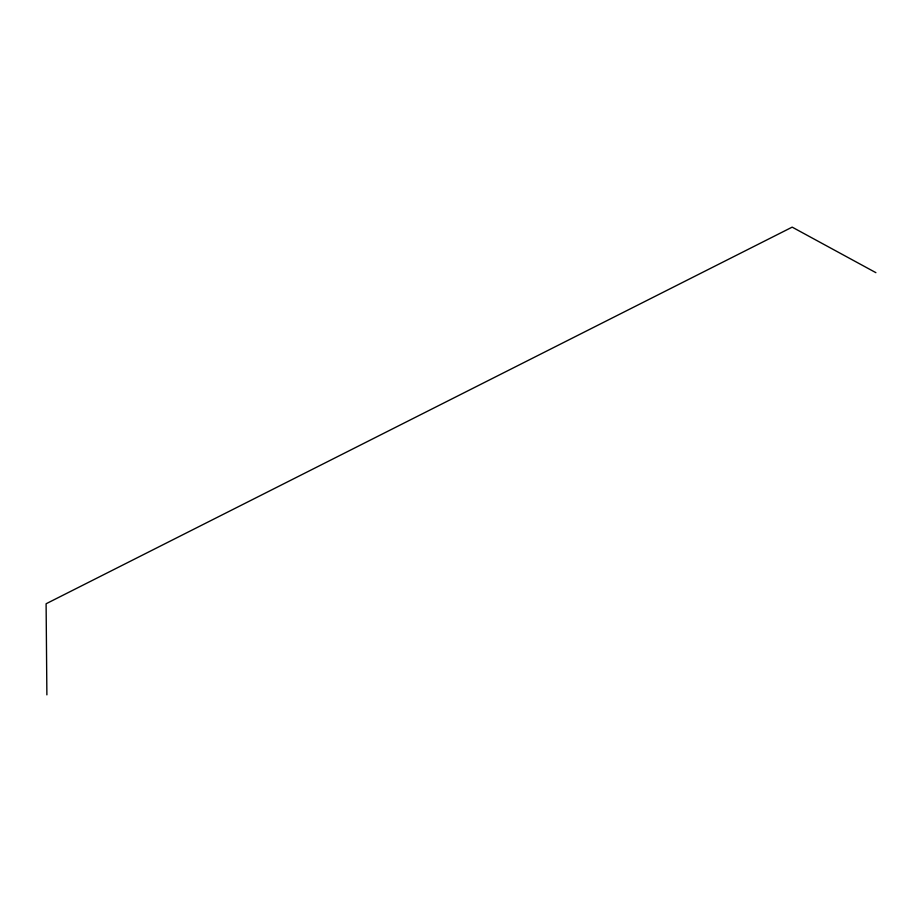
<?xml version="1.0" encoding="UTF-8"?>
<svg xmlns="http://www.w3.org/2000/svg" width="922" height="922" viewBox="0 0 922 922"><rect width="100%" height="100%" fill="white"/><g stroke="black" fill="none" stroke-linecap="round" stroke-linejoin="round"><path stroke-width="1.38" d="M875.9 272.67L792.171 227.135L46.1 603.76L46.884 694.865"/></g></svg>
